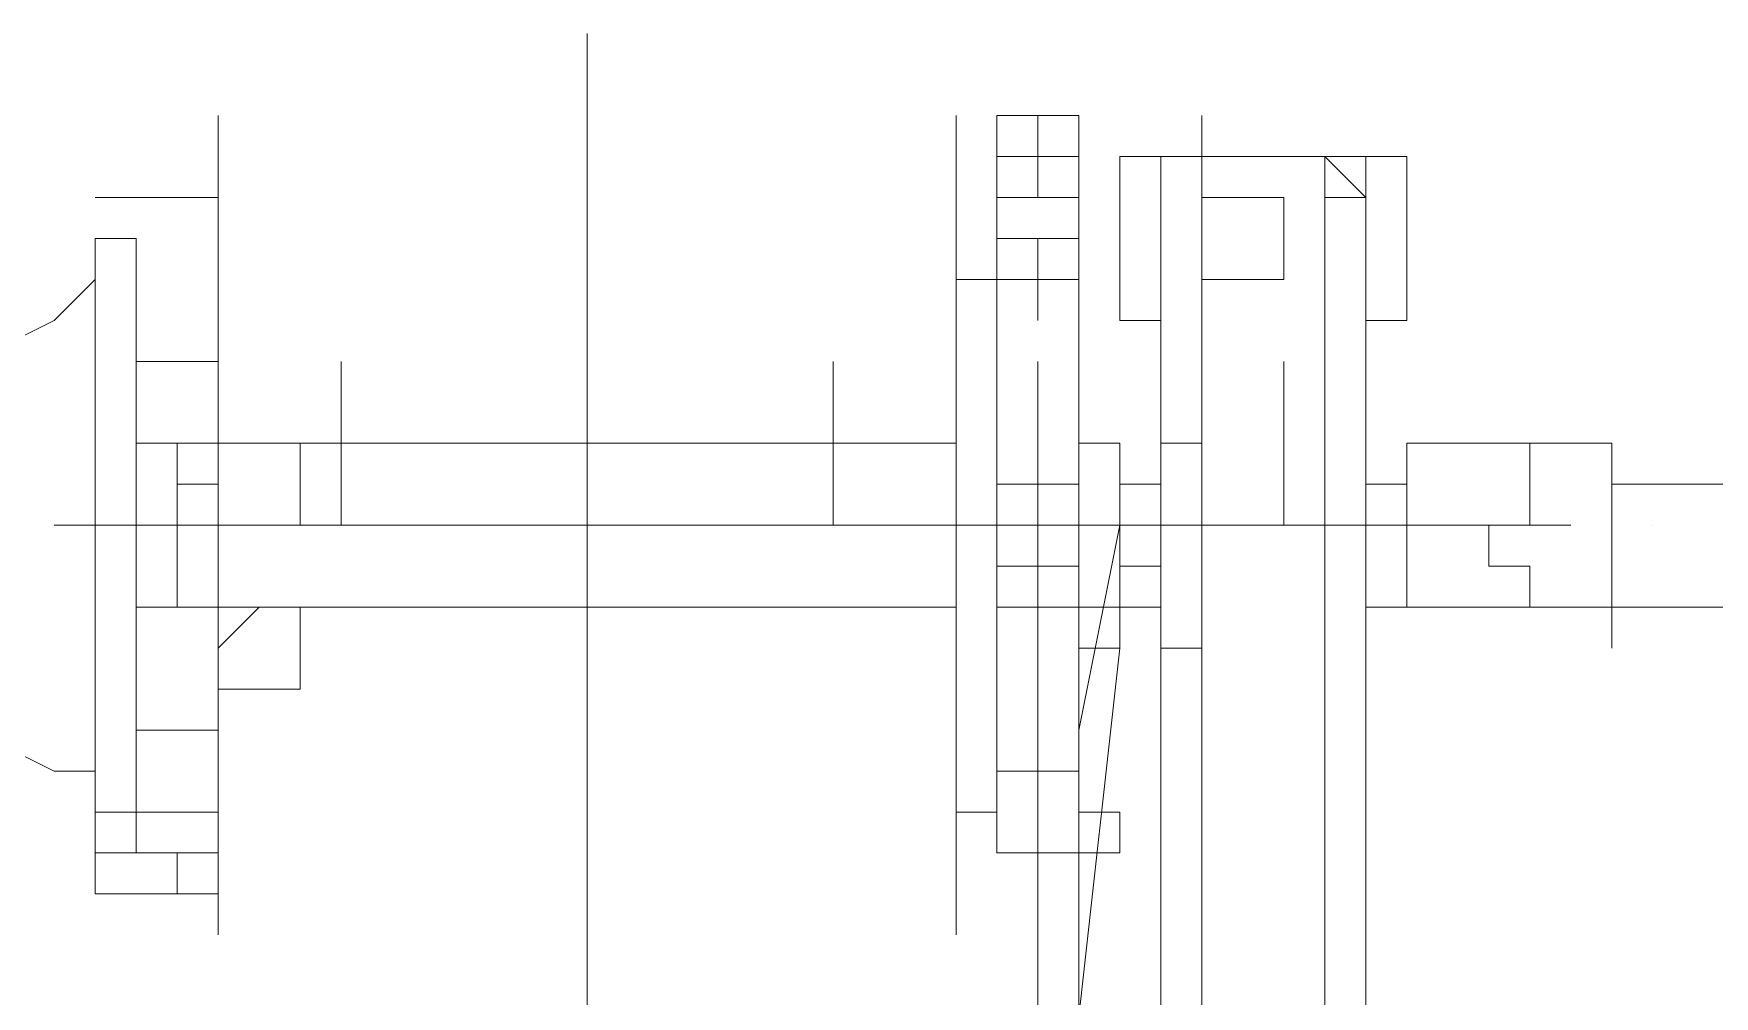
# Model space of a CAD drawing. Header units: millimetres. Extents: x -1005 to 291095, y -4225 to 50669.
# Drawn here: x 10601 to 13425, y 22465 to 24083 of the extents above; entities that cross this region are included whole.
import ezdxf

# ---------------------------------------------------------------- set-up
doc = ezdxf.new("R2010")
doc.units = ezdxf.units.MM
doc.layers.add('PDF_Geomertry', color=7, linetype='Continuous')

msp = doc.modelspace()

# ---------------------------------------------------------------- linework, layer by layer
at = {"layer": 'PDF_Geomertry', "lineweight": 5}
for points in [[(11530.6, 24083.1), (11530.6, 22361.2)], [(10910.7, 22567.8), (10910.7, 22567.8), (10910.7, 23945.3), (10910.7, 22912.2), (10773, 22912.2), (10841.9, 22912.2)], [(12219.3, 23945.3), (12219.3, 23945.3), (12288.2, 23945.3), (12288.2, 23945.3)], [(12219.3, 23945.3), (12219.3, 23738.7), (12219.3, 23945.3), (12219.3, 23945.3), (12219.3, 23876.4), (12288.2, 23876.4), (12288.2, 23807.6), (12288.2, 23945.3), (12288.2, 23945.3)], [(12288.2, 23945.3), (12288.2, 23945.3), (12357.1, 23945.3)], [(12357.1, 23945.3), (12357.1, 23945.3), (12357.1, 23738.7), (12357.1, 23945.3), (12357.1, 23945.3), (12357.1, 23876.4), (12288.2, 23876.4), (12288.2, 23807.6), (12288.2, 23945.3), (12288.2, 23945.3)], [(12357.1, 23945.3), (12357.1, 23945.3)], [(11324, 21259.2), (12426, 22292.3), (12494.8, 22292.3), (12426, 22292.3), (12426, 22016.8), (12494.8, 22016.8), (12494.8, 23876.4)], [(12219.3, 23807.6), (12219.3, 23807.6), (12219.3, 23876.4)], [(12288.2, 23669.8), (12288.2, 23738.7), (12288.2, 23600.9), (12288.2, 23738.7), (12288.2, 23669.8), (12288.2, 23669.8), (12357.1, 23669.8), (12357.1, 23738.7), (12357.1, 23738.7), (12357.1, 23807.6), (12357.1, 23876.4)], [(12563.7, 23876.4), (12563.7, 22016.8), (12563.7, 23876.4), (12426, 23876.4), (12494.8, 23876.4), (12839.2, 23876.4), (12908.1, 23876.4), (12563.7, 23876.4), (12839.2, 23876.4), (12839.2, 22016.8), (12908.1, 22016.8), (12908.1, 22085.7), (12908.1, 22085.7)], [(12839.2, 23876.4), (12839.2, 22016.8), (12770.4, 22016.8), (12770.4, 23876.4)], [(12219.3, 23807.6), (12219.3, 23807.6), (12357.1, 23807.6)], [(12219.3, 23738.7), (12219.3, 23669.8), (12219.3, 23738.7), (12219.3, 23807.6), (12219.3, 23807.6)], [(12357.1, 23807.6), (12357.1, 23807.6), (12357.1, 23738.7), (12357.1, 23669.8), (12357.1, 23669.8)], [(12357.1, 23738.7), (12357.1, 23807.6), (12357.1, 23807.6)], [(12563.7, 23807.6), (12563.7, 23807.6)], [(12770.4, 23807.6), (12839.2, 23807.6)], [(10773, 23394.3), (10773, 23738.7), (10773, 22774.4), (10704.1, 22774.4), (10704.1, 22843.3), (10635.2, 22843.3), (10497.5, 22912.2)], [(10497.5, 23532.1), (10635.2, 23600.9), (10704.1, 23669.8), (10704.1, 23738.7), (10773, 23738.7), (10773, 23738.7), (10773, 23394.3), (10841.9, 23394.3), (10841.9, 23118.8), (10773, 23118.8), (10773, 22705.6), (10773, 22705.6)], [(10704.1, 22774.4), (10704.1, 23738.7)], [(12219.3, 23738.7), (12219.3, 23738.7), (12357.1, 23738.7)], [(12357.1, 23669.8), (12357.1, 23738.7), (12357.1, 23738.7)], [(12150.5, 23394.3), (10979.6, 23394.3), (10910.7, 23394.3), (10910.7, 23325.4), (10910.7, 23669.8)], [(12150.5, 23669.8), (12219.3, 23669.8), (12219.3, 23669.8)], [(12219.3, 23669.8), (12219.3, 23669.8), (12288.2, 23669.8), (12288.2, 23669.8)], [(12357.1, 22843.3), (12357.1, 22774.4), (12357.1, 23187.7), (12357.1, 22774.4), (12357.1, 23669.8)], [(10910.7, 23532.1), (10773, 23532.1), (10841.9, 23532.1), (10841.9, 23532.1)], [(10910.7, 23532.1), (10910.7, 23532.1), (10841.9, 23532.1)], [(11943.9, 23256.6), (11943.9, 23532.1)], [(12288.2, 23532.1), (12288.2, 23256.6)], [(12701.5, 23256.6), (12701.5, 23532.1)], [(12150.5, 23463.2), (12150.5, 23394.3), (12150.5, 23394.3)], [(10910.7, 23394.3), (10910.7, 23325.4), (10841.9, 23325.4), (10841.9, 23325.4)], [(10910.7, 23394.3), (10910.7, 23118.8), (10910.7, 23118.8)], [(12426, 23325.4), (12426, 23325.4), (12426, 23394.3), (12357.1, 23394.3)], [(12426, 23394.3), (12426, 23325.4)], [(12563.7, 23394.3), (12494.8, 23394.3)], [(12839.2, 23394.3), (12839.2, 23394.3)], [(12908.1, 23118.8), (12908.1, 23394.3)], [(13252.5, 23118.8), (13252.5, 23394.3)], [(10910.7, 23325.4), (10910.7, 23118.8), (10910.7, 22843.3), (10910.7, 22774.4)], [(12494.8, 23325.4), (12426, 23325.4), (12426, 23118.8), (12494.8, 23118.8)], [(12908.1, 23325.4), (12839.2, 23325.4)], [(13252.5, 23050), (13252.5, 23118.8), (13734.6, 23118.8), (13734.6, 23325.4), (13252.5, 23325.4)], [(13045.8, 23256.6), (13045.8, 23256.6), (10635.2, 23256.6)], [(11324, 23256.6), (10773, 23256.6)], [(11530.6, 23256.6), (11461.7, 23256.6)], [(12288.2, 23256.6), (12288.2, 23256.6), (11668.4, 23256.6)], [(12219.3, 23187.7), (12219.3, 23187.7), (12219.3, 23256.6)], [(12357.1, 23256.6), (12357.1, 23256.6), (12219.3, 23256.6), (12219.3, 23256.6), (12288.2, 23256.6), (12288.2, 23256.6)], [(12357.1, 22912.2), (12426, 23256.6), (12426, 23256.6)], [(12357.1, 23256.6), (12357.1, 23256.6)], [(12426, 23187.7), (12494.8, 23187.7), (12494.8, 23256.6), (12426, 23256.6)], [(13183.6, 23256.6), (12563.7, 23256.6)], [(13114.7, 23256.6), (13114.7, 23256.6), (13045.8, 23256.6), (13045.8, 23187.7)], [(13321.3, 23256.6), (13321.3, 23256.6)], [(12219.3, 23187.7), (12219.3, 22774.4), (12219.3, 23187.7), (12288.2, 23187.7), (12288.2, 23187.7)], [(12908.1, 23187.7), (12908.1, 23118.8), (12839.2, 23118.8)], [(13045.8, 23187.7), (13045.8, 23187.7), (13114.7, 23187.7)], [(13114.7, 23187.7), (13114.7, 23187.7)], [(10773, 22705.6), (10773, 23118.8)], [(10910.7, 23118.8), (10841.9, 23118.8), (10841.9, 23118.8)], [(12150.5, 23050), (12150.5, 23118.8), (10979.6, 23118.8), (10910.7, 23050)], [(12426, 23050), (12426, 23050), (12426, 23118.8), (12357.1, 23118.8)], [(12426, 23050), (12426, 23050), (12426, 23118.8), (12426, 23118.8)], [(11117.3, 21259.2), (12357.1, 22430.1), (12426, 23050), (12357.1, 23050), (12357.1, 22430.1), (12357.1, 22361.2), (12357.1, 22430.1)], [(12563.7, 23050), (12494.8, 23050)], [(12839.2, 23050), (12839.2, 23050)], [(10910.7, 22705.6), (10704.1, 22705.6), (10841.9, 22705.6), (10841.9, 22636.7), (10704.1, 22636.7), (10910.7, 22636.7), (10910.7, 22912.2), (10910.7, 22912.2)], [(10841.9, 22912.2), (10841.9, 22912.2), (10910.7, 22912.2), (10910.7, 22705.6)], [(10910.7, 22912.2), (10910.7, 22567.8), (10910.7, 22567.8)], [(12219.3, 22843.3), (12219.3, 22774.4), (12219.3, 22705.6), (12219.3, 22705.6)], [(12150.5, 22774.4), (12219.3, 22774.4), (12219.3, 22774.4)], [(12357.1, 22705.6), (12357.1, 22705.6), (12357.1, 22774.4), (12426, 22774.4)], [(12426, 22774.4), (12426, 22705.6), (12357.1, 22705.6)], [(12357.1, 22705.6), (12357.1, 22705.6), (12357.1, 22636.7)], [(12150.5, 22567.8), (12150.5, 22567.8)], [(12288.2, 22567.8), (12288.2, 22567.8)], [(12357.1, 22567.8), (12357.1, 22223.5)]]:
    msp.add_lwpolyline(points, dxfattribs=at)
for points in [[(10910.7, 23945.3), (10910.7, 23945.3)], [(12150.5, 23945.3), (12150.5, 22567.8), (12150.5, 23945.3)], [(12288.2, 23945.3), (12288.2, 23945.3)], [(12288.2, 23945.3), (12288.2, 23945.3)], [(12288.2, 23945.3), (12288.2, 23945.3)], [(12357.1, 23945.3), (12357.1, 23945.3)], [(12563.7, 23945.3), (12563.7, 23876.4)], [(12426, 23600.9), (12426, 23876.4)], [(12563.7, 23807.6), (12563.7, 23876.4), (12563.7, 23807.6)], [(12563.7, 23807.6), (12563.7, 23876.4), (12563.7, 23807.6)], [(12563.7, 23807.6), (12563.7, 23876.4), (12563.7, 23807.6)], [(12770.4, 23876.4), (12770.4, 23807.6), (12839.2, 23807.6), (12770.4, 23876.4)], [(12770.4, 23807.6), (12770.4, 23876.4), (12770.4, 23807.6)], [(12770.4, 23807.6), (12839.2, 23807.6), (12770.4, 23876.4), (12770.4, 23807.6)], [(12908.1, 23600.9), (12908.1, 23876.4)], [(10704.1, 23807.6), (10910.7, 23807.6), (10704.1, 23807.6), (10841.9, 23807.6)], [(10910.7, 23532.1), (10910.7, 23807.6)], [(12219.3, 23807.6), (12219.3, 23738.7)], [(12219.3, 23807.6), (12219.3, 23738.7)], [(12219.3, 23738.7), (12219.3, 23807.6)], [(12357.1, 23807.6), (12357.1, 23738.7)], [(12357.1, 23807.6), (12357.1, 23738.7)], [(12357.1, 23807.6), (12357.1, 23807.6)], [(12563.7, 23807.6), (12563.7, 23669.8), (12701.5, 23669.8), (12701.5, 23807.6), (12563.7, 23807.6)], [(12770.4, 23807.6), (12839.2, 23807.6), (12770.4, 23807.6)], [(12219.3, 23738.7), (12219.3, 23738.7)], [(12357.1, 23738.7), (12357.1, 23738.7)], [(12357.1, 23738.7), (12357.1, 23738.7)], [(10910.7, 23669.8), (10910.7, 23669.8)], [(12219.3, 23256.6), (12219.3, 23669.8)], [(12357.1, 23669.8), (12357.1, 23669.8)], [(12357.1, 23669.8), (12357.1, 23256.6)], [(12426, 23600.9), (12494.8, 23600.9)], [(12908.1, 23600.9), (12839.2, 23600.9)], [(10773, 23532.1), (10773, 23532.1)], [(10773, 23532.1), (10773, 23394.3), (10910.7, 23394.3), (10910.7, 23532.1), (10773, 23532.1)], [(10773, 23532.1), (10773, 23394.3), (10910.7, 23394.3), (10910.7, 23532.1), (10773, 23532.1)], [(10773, 23532.1), (10773, 23394.3), (10910.7, 23394.3), (10910.7, 23532.1), (10773, 23532.1)], [(10773, 23532.1), (10773, 23394.3), (10910.7, 23394.3), (10910.7, 23532.1), (10773, 23532.1)], [(10773, 23532.1), (10773, 23394.3), (10910.7, 23394.3), (10910.7, 23532.1), (10773, 23532.1)], [(10773, 23532.1), (10773, 23394.3), (10910.7, 23394.3), (10910.7, 23532.1), (10773, 23532.1)], [(10773, 23532.1), (10773, 23532.1)], [(10773, 23532.1), (10773, 23394.3), (10910.7, 23394.3), (10910.7, 23532.1), (10773, 23532.1)], [(10773, 23532.1), (10773, 23394.3), (10910.7, 23394.3), (10910.7, 23532.1), (10773, 23532.1)], [(10773, 23532.1), (10773, 23394.3), (10910.7, 23394.3), (10910.7, 23532.1), (10773, 23532.1)], [(10773, 23532.1), (10773, 23532.1)], [(10773, 23532.1), (10773, 23394.3), (10910.7, 23394.3), (10910.7, 23532.1), (10773, 23532.1)], [(10773, 23532.1), (10773, 23394.3), (10910.7, 23394.3), (10910.7, 23532.1), (10773, 23532.1)], [(10773, 23532.1), (10773, 23394.3), (10910.7, 23394.3), (10910.7, 23532.1), (10773, 23532.1)], [(10773, 23532.1), (10773, 23532.1)], [(11117.3, 23532.1), (11117.3, 23256.6)], [(12288.2, 23187.7), (12288.2, 22498.9), (12288.2, 23187.7), (12357.1, 23187.7), (12357.1, 23256.6), (12288.2, 23256.6), (12288.2, 23532.1)], [(10910.7, 23394.3), (10910.7, 23256.6), (11048.5, 23256.6), (11048.5, 23394.3), (10910.7, 23394.3)], [(12426, 23394.3), (12426, 23118.8)], [(12908.1, 23394.3), (12908.1, 23394.3), (13114.7, 23394.3), (13252.5, 23394.3), (13252.5, 23118.8), (13114.7, 23118.8), (12908.1, 23118.8)], [(13114.7, 23256.6), (13114.7, 23394.3), (13114.7, 23256.6)], [(10841.9, 23325.4), (10841.9, 23325.4), (10841.9, 23118.8), (10841.9, 23118.8)], [(12219.3, 23118.8), (12288.2, 23118.8), (12357.1, 23118.8), (12357.1, 23325.4), (12288.2, 23325.4), (12219.3, 23325.4)], [(12288.2, 23118.8), (12288.2, 23325.4)], [(12426, 23325.4), (12426, 23325.4)], [(12357.1, 23187.7), (12357.1, 23187.7)], [(13114.7, 23118.8), (13114.7, 23187.7), (13114.7, 23118.8)], [(10841.9, 23118.8), (10841.9, 23118.8)], [(10910.7, 23118.8), (10910.7, 22981.1), (11048.5, 22981.1), (11048.5, 23118.8), (10910.7, 23118.8)], [(10910.7, 23118.8), (10910.7, 23118.8)], [(10910.7, 23118.8), (10910.7, 22981.1), (11048.5, 22981.1), (11048.5, 23118.8), (10910.7, 23118.8)], [(10910.7, 23118.8), (10910.7, 22981.1), (11048.5, 22981.1), (11048.5, 23118.8), (10910.7, 23118.8)], [(10910.7, 23118.8), (10910.7, 22981.1), (11048.5, 22981.1), (11048.5, 23118.8), (10910.7, 23118.8)], [(12426, 23118.8), (12426, 23118.8)], [(10773, 22912.2), (10773, 22912.2)], [(10773, 22912.2), (10773, 22774.5), (10910.7, 22774.5), (10910.7, 22912.2), (10773, 22912.2)], [(10773, 22912.2), (10773, 22774.5), (10910.7, 22774.5), (10910.7, 22912.2), (10773, 22912.2)], [(10773, 22912.2), (10773, 22774.5), (10910.7, 22774.5), (10910.7, 22912.2), (10773, 22912.2)], [(10773, 22912.2), (10773, 22774.5), (10910.7, 22774.5), (10910.7, 22912.2), (10773, 22912.2)], [(10773, 22912.2), (10773, 22774.5), (10910.7, 22774.5), (10910.7, 22912.2), (10773, 22912.2)], [(10773, 22912.2), (10773, 22774.5), (10910.7, 22774.5), (10910.7, 22912.2), (10773, 22912.2)], [(10773, 22912.2), (10773, 22912.2)], [(10773, 22912.2), (10773, 22774.5), (10910.7, 22774.5), (10910.7, 22912.2), (10773, 22912.2)], [(10773, 22912.2), (10773, 22774.5), (10910.7, 22774.5), (10910.7, 22912.2), (10773, 22912.2)], [(10773, 22912.2), (10773, 22774.5), (10910.7, 22774.5), (10910.7, 22912.2), (10773, 22912.2)], [(10773, 22912.2), (10773, 22912.2)], [(10773, 22912.2), (10773, 22774.5), (10910.7, 22774.5), (10910.7, 22912.2), (10773, 22912.2)], [(10773, 22912.2), (10773, 22774.5), (10910.7, 22774.5), (10910.7, 22912.2), (10773, 22912.2)], [(10773, 22912.2), (10773, 22774.5), (10910.7, 22774.5), (10910.7, 22912.2), (10773, 22912.2)], [(10773, 22912.2), (10773, 22912.2)], [(10704.1, 22843.3), (10704.1, 22705.6), (10704.1, 22636.7)], [(12288.2, 22843.3), (12357.1, 22843.3), (12357.1, 22705.6), (12288.2, 22705.6), (12288.2, 22636.7), (12288.2, 22705.6), (12219.3, 22705.6), (12219.3, 22843.3)], [(12288.2, 22705.6), (12288.2, 22843.3)], [(12219.3, 22774.4), (12219.3, 22774.4)], [(12288.2, 22705.6), (12288.2, 22774.4)], [(12288.2, 22774.4), (12288.2, 22774.4)], [(12357.1, 22774.4), (12357.1, 22774.4)], [(12357.1, 22774.4), (12357.1, 22774.4), (12357.1, 22774.4), (12357.1, 22705.6)], [(12357.1, 22774.4), (12357.1, 22774.4)], [(12357.1, 22774.4), (12357.1, 22705.6), (12357.1, 22774.4)], [(12357.1, 22705.6), (12426, 22705.6), (12357.1, 22705.6)], [(12288.2, 22361.2), (12288.2, 22498.9)]]:
    msp.add_lwpolyline(points, close=True, dxfattribs=at)

doc.saveas('drawing.dxf')
